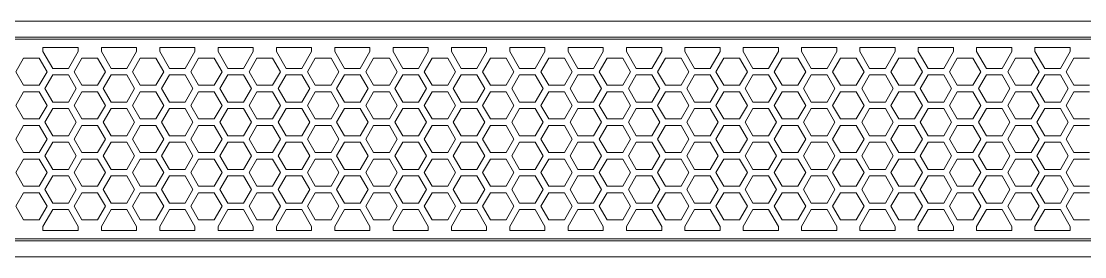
# Model space of a CAD drawing. Header units: inches. Extents: x -2.2 to 18.9, y 3.4 to 18.6.
# Drawn here: x 5.02 to 11.49, y 11.93 to 13.36 of the extents above; entities that cross this region are included whole.
import ezdxf

# ---------------------------------------------------------------- set-up
doc = ezdxf.new("R2010")
doc.units = ezdxf.units.IN
doc.header["$MEASUREMENT"] = 0
doc.layers.add('Honeycomb', color=7, linetype='Continuous')

msp = doc.modelspace()

# ---------------------------------------------------------------- linework, layer by layer
at = {"layer": 'Honeycomb', "color": 7, "linetype": 'Continuous', "lineweight": 15}
for p, q in [((14.183368, 13.361942), (2.20699, 13.361942)), ((2.20699, 13.26518), (14.183368, 13.26518)), ((14.183368, 13.253369), (2.20699, 13.253369)), ((5.369535, 13.202188), (5.155818, 13.202188)), ((5.155818, 13.176902), (5.155818, 13.202188)), ((5.369535, 13.176902), (5.369535, 13.202188)), ((5.724181, 13.202188), (5.510463, 13.202188)), ((5.510463, 13.176902), (5.510463, 13.202188)), ((5.724181, 13.176902), (5.724181, 13.202188)), ((6.078827, 13.202188), (5.865109, 13.202188)), ((5.865109, 13.176902), (5.865109, 13.202188)), ((6.078827, 13.176902), (6.078827, 13.202188)), ((6.433472, 13.202188), (6.219755, 13.202188)), ((6.219755, 13.176902), (6.219755, 13.202188)), ((6.433472, 13.176902), (6.433472, 13.202188)), ((6.788118, 13.202188), (6.5744, 13.202188)), ((6.5744, 13.176902), (6.5744, 13.202188)), ((6.788118, 13.176902), (6.788118, 13.202188)), ((7.142764, 13.202188), (6.929046, 13.202188)), ((6.929046, 13.176902), (6.929046, 13.202188)), ((7.142764, 13.176902), (7.142764, 13.202188)), ((7.497409, 13.202188), (7.283692, 13.202188)), ((7.283692, 13.176902), (7.283692, 13.202188)), ((7.497409, 13.176902), (7.497409, 13.202188)), ((7.852055, 13.202188), (7.638337, 13.202188)), ((7.638337, 13.176902), (7.638337, 13.202188)), ((7.852055, 13.176902), (7.852055, 13.202188)), ((8.206701, 13.202188), (7.992983, 13.202188)), ((7.992983, 13.176902), (7.992983, 13.202188)), ((8.206701, 13.176902), (8.206701, 13.202188)), ((8.561346, 13.202188), (8.347629, 13.202188)), ((8.347629, 13.176902), (8.347629, 13.202188)), ((8.561346, 13.176902), (8.561346, 13.202188)), ((8.915992, 13.202188), (8.702274, 13.202188)), ((8.702274, 13.176902), (8.702274, 13.202188)), ((8.915992, 13.176902), (8.915992, 13.202188)), ((9.270638, 13.202188), (9.05692, 13.202188)), ((9.05692, 13.176902), (9.05692, 13.202188)), ((9.270638, 13.176902), (9.270638, 13.202188)), ((9.625283, 13.202188), (9.411566, 13.202188)), ((9.411566, 13.176902), (9.411566, 13.202188)), ((9.625283, 13.176902), (9.625283, 13.202188)), ((9.979929, 13.202188), (9.766211, 13.202188)), ((9.766211, 13.176902), (9.766211, 13.202188)), ((9.979929, 13.176902), (9.979929, 13.202188)), ((10.334575, 13.202188), (10.120857, 13.202188)), ((10.120857, 13.176902), (10.120857, 13.202188)), ((10.334575, 13.176902), (10.334575, 13.202188)), ((10.68922, 13.202188), (10.475503, 13.202188)), ((10.475503, 13.176902), (10.475503, 13.202188)), ((10.68922, 13.176902), (10.68922, 13.202188)), ((11.043866, 13.202188), (10.830148, 13.202188)), ((10.830148, 13.176902), (10.830148, 13.202188)), ((11.043866, 13.176902), (11.043866, 13.202188)), ((11.398511, 13.202188), (11.184794, 13.202188)), ((11.184794, 13.176902), (11.184794, 13.202188)), ((11.398511, 13.176902), (11.398511, 13.202188)), ((5.03762, 13.137532), (4.989886, 13.054855)), ((5.133087, 13.137532), (5.03762, 13.137532)), ((5.180821, 13.054855), (5.133087, 13.137532)), ((5.214916, 13.07454), (5.155818, 13.176902)), ((5.369535, 13.176902), (5.310436, 13.07454)), ((5.392266, 13.137532), (5.344532, 13.054855)), ((5.487733, 13.137532), (5.392266, 13.137532)), ((5.535467, 13.054855), (5.487733, 13.137532)), ((5.569562, 13.07454), (5.510463, 13.176902)), ((5.724181, 13.176902), (5.665082, 13.07454)), ((5.746911, 13.137532), (5.699178, 13.054855)), ((5.842379, 13.137532), (5.746911, 13.137532)), ((5.890112, 13.054855), (5.842379, 13.137532)), ((5.924208, 13.07454), (5.865109, 13.176902)), ((6.078827, 13.176902), (6.019728, 13.07454)), ((6.101557, 13.137532), (6.053823, 13.054855)), ((6.197024, 13.137532), (6.101557, 13.137532)), ((6.244758, 13.054855), (6.197024, 13.137532)), ((6.278853, 13.07454), (6.219755, 13.176902)), ((6.433472, 13.176902), (6.374373, 13.07454)), ((6.456203, 13.137532), (6.408469, 13.054855)), ((6.55167, 13.137532), (6.456203, 13.137532)), ((6.599404, 13.054855), (6.55167, 13.137532)), ((6.633499, 13.07454), (6.5744, 13.176902)), ((6.788118, 13.176902), (6.729019, 13.07454)), ((6.810848, 13.137532), (6.763115, 13.054855)), ((6.906316, 13.137532), (6.810848, 13.137532)), ((6.954049, 13.054855), (6.906316, 13.137532)), ((6.988145, 13.07454), (6.929046, 13.176902)), ((7.142764, 13.176902), (7.083665, 13.07454)), ((7.165494, 13.137532), (7.11776, 13.054855)), ((7.260961, 13.137532), (7.165494, 13.137532)), ((7.308695, 13.054855), (7.260961, 13.137532)), ((7.34279, 13.07454), (7.283692, 13.176902)), ((7.497409, 13.176902), (7.43831, 13.07454)), ((7.52014, 13.137532), (7.472406, 13.054855)), ((7.615607, 13.137532), (7.52014, 13.137532)), ((7.663341, 13.054855), (7.615607, 13.137532)), ((7.697436, 13.07454), (7.638337, 13.176902)), ((7.852055, 13.176902), (7.792956, 13.07454)), ((7.874785, 13.137532), (7.827052, 13.054855)), ((7.970253, 13.137532), (7.874785, 13.137532)), ((8.017986, 13.054855), (7.970253, 13.137532)), ((8.052082, 13.07454), (7.992983, 13.176902)), ((8.206701, 13.176902), (8.147602, 13.07454)), ((8.229431, 13.137532), (8.181697, 13.054855)), ((8.324898, 13.137532), (8.229431, 13.137532)), ((8.372632, 13.054855), (8.324898, 13.137532)), ((8.406727, 13.07454), (8.347629, 13.176902)), ((8.561346, 13.176902), (8.502247, 13.07454)), ((8.584077, 13.137532), (8.536343, 13.054855)), ((8.679544, 13.137532), (8.584077, 13.137532)), ((8.727278, 13.054855), (8.679544, 13.137532)), ((8.761373, 13.07454), (8.702274, 13.176902)), ((8.915992, 13.176902), (8.856893, 13.07454)), ((8.938722, 13.137532), (8.890989, 13.054855)), ((9.03419, 13.137532), (8.938722, 13.137532)), ((9.081923, 13.054855), (9.03419, 13.137532)), ((9.116019, 13.07454), (9.05692, 13.176902)), ((9.270638, 13.176902), (9.211539, 13.07454)), ((9.293368, 13.137532), (9.245634, 13.054855)), ((9.388835, 13.137532), (9.293368, 13.137532)), ((9.436569, 13.054855), (9.388835, 13.137532)), ((9.470664, 13.07454), (9.411566, 13.176902)), ((9.625283, 13.176902), (9.566184, 13.07454)), ((9.648014, 13.137532), (9.60028, 13.054855)), ((9.743481, 13.137532), (9.648014, 13.137532)), ((9.791215, 13.054855), (9.743481, 13.137532)), ((9.82531, 13.07454), (9.766211, 13.176902)), ((9.979929, 13.176902), (9.92083, 13.07454)), ((10.002659, 13.137532), (9.954925, 13.054855)), ((10.098127, 13.137532), (10.002659, 13.137532)), ((10.14586, 13.054855), (10.098127, 13.137532)), ((10.179956, 13.07454), (10.120857, 13.176902)), ((10.334575, 13.176902), (10.275476, 13.07454)), ((10.357305, 13.137532), (10.309571, 13.054855)), ((10.452772, 13.137532), (10.357305, 13.137532)), ((10.500506, 13.054855), (10.452772, 13.137532)), ((10.534601, 13.07454), (10.475503, 13.176902)), ((10.68922, 13.176902), (10.630121, 13.07454)), ((10.711951, 13.137532), (10.664217, 13.054855)), ((10.807418, 13.137532), (10.711951, 13.137532)), ((10.855152, 13.054855), (10.807418, 13.137532)), ((10.889247, 13.07454), (10.830148, 13.176902)), ((11.043866, 13.176902), (10.984767, 13.07454)), ((11.066596, 13.137532), (11.018862, 13.054855)), ((11.162063, 13.137532), (11.066596, 13.137532)), ((11.209797, 13.054855), (11.162063, 13.137532)), ((11.243893, 13.07454), (11.184794, 13.176902)), ((11.398511, 13.176902), (11.339413, 13.07454)), ((11.421242, 13.137532), (11.373508, 13.054855)), ((11.516709, 13.137532), (11.421242, 13.137532)), ((5.310436, 13.07454), (5.214916, 13.07454)), ((5.665082, 13.07454), (5.569562, 13.07454)), ((6.019728, 13.07454), (5.924208, 13.07454)), ((6.374373, 13.07454), (6.278853, 13.07454)), ((6.729019, 13.07454), (6.633499, 13.07454)), ((7.083665, 13.07454), (6.988145, 13.07454)), ((7.43831, 13.07454), (7.34279, 13.07454)), ((7.792956, 13.07454), (7.697436, 13.07454)), ((8.147602, 13.07454), (8.052082, 13.07454)), ((8.502247, 13.07454), (8.406727, 13.07454)), ((8.856893, 13.07454), (8.761373, 13.07454)), ((9.211539, 13.07454), (9.116019, 13.07454)), ((9.566184, 13.07454), (9.470664, 13.07454)), ((9.92083, 13.07454), (9.82531, 13.07454)), ((10.275476, 13.07454), (10.179956, 13.07454)), ((10.630121, 13.07454), (10.534601, 13.07454)), ((10.984767, 13.07454), (10.889247, 13.07454)), ((11.339413, 13.07454), (11.243893, 13.07454)), ((4.989886, 13.054855), (5.03762, 12.972178)), ((5.133087, 12.972178), (5.180821, 13.054855)), ((5.167183, 12.952493), (5.214916, 13.03517)), ((5.214916, 13.03517), (5.310436, 13.03517)), ((5.310436, 13.03517), (5.35817, 12.952493)), ((5.344532, 13.054855), (5.392266, 12.972178)), ((5.487733, 12.972178), (5.535467, 13.054855)), ((5.521828, 12.952493), (5.569562, 13.03517)), ((5.569562, 13.03517), (5.665082, 13.03517)), ((5.665082, 13.03517), (5.712816, 12.952493)), ((5.699178, 13.054855), (5.746911, 12.972178)), ((5.842379, 12.972178), (5.890112, 13.054855)), ((5.876474, 12.952493), (5.924208, 13.03517)), ((5.924208, 13.03517), (6.019728, 13.03517)), ((6.019728, 13.03517), (6.067461, 12.952493)), ((6.053823, 13.054855), (6.101557, 12.972178)), ((6.197024, 12.972178), (6.244758, 13.054855)), ((6.23112, 12.952493), (6.278853, 13.03517)), ((6.278853, 13.03517), (6.374373, 13.03517)), ((6.374373, 13.03517), (6.422107, 12.952493)), ((6.408469, 13.054855), (6.456203, 12.972178)), ((6.55167, 12.972178), (6.599404, 13.054855)), ((6.585765, 12.952493), (6.633499, 13.03517)), ((6.633499, 13.03517), (6.729019, 13.03517)), ((6.729019, 13.03517), (6.776753, 12.952493)), ((6.763115, 13.054855), (6.810848, 12.972178)), ((6.906316, 12.972178), (6.954049, 13.054855)), ((6.940411, 12.952493), (6.988145, 13.03517)), ((6.988145, 13.03517), (7.083665, 13.03517)), ((7.083665, 13.03517), (7.131398, 12.952493)), ((7.11776, 13.054855), (7.165494, 12.972178)), ((7.260961, 12.972178), (7.308695, 13.054855)), ((7.295057, 12.952493), (7.34279, 13.03517)), ((7.34279, 13.03517), (7.43831, 13.03517)), ((7.43831, 13.03517), (7.486044, 12.952493)), ((7.472406, 13.054855), (7.52014, 12.972178)), ((7.615607, 12.972178), (7.663341, 13.054855)), ((7.649702, 12.952493), (7.697436, 13.03517)), ((7.697436, 13.03517), (7.792956, 13.03517)), ((7.792956, 13.03517), (7.84069, 12.952493)), ((7.827052, 13.054855), (7.874785, 12.972178)), ((7.970253, 12.972178), (8.017986, 13.054855)), ((8.004348, 12.952493), (8.052082, 13.03517)), ((8.052082, 13.03517), (8.147602, 13.03517)), ((8.147602, 13.03517), (8.195335, 12.952493)), ((8.181697, 13.054855), (8.229431, 12.972178)), ((8.324898, 12.972178), (8.372632, 13.054855)), ((8.358994, 12.952493), (8.406727, 13.03517)), ((8.406727, 13.03517), (8.502247, 13.03517)), ((8.502247, 13.03517), (8.549981, 12.952493)), ((8.536343, 13.054855), (8.584077, 12.972178)), ((8.679544, 12.972178), (8.727278, 13.054855)), ((8.713639, 12.952493), (8.761373, 13.03517)), ((8.761373, 13.03517), (8.856893, 13.03517)), ((8.856893, 13.03517), (8.904627, 12.952493)), ((8.890989, 13.054855), (8.938722, 12.972178)), ((9.03419, 12.972178), (9.081923, 13.054855)), ((9.068285, 12.952493), (9.116019, 13.03517)), ((9.116019, 13.03517), (9.211539, 13.03517)), ((9.211539, 13.03517), (9.259272, 12.952493)), ((9.245634, 13.054855), (9.293368, 12.972178)), ((9.388835, 12.972178), (9.436569, 13.054855)), ((9.422931, 12.952493), (9.470664, 13.03517)), ((9.470664, 13.03517), (9.566184, 13.03517)), ((9.566184, 13.03517), (9.613918, 12.952493)), ((9.60028, 13.054855), (9.648014, 12.972178)), ((9.743481, 12.972178), (9.791215, 13.054855)), ((9.777576, 12.952493), (9.82531, 13.03517)), ((9.82531, 13.03517), (9.92083, 13.03517)), ((9.92083, 13.03517), (9.968564, 12.952493)), ((9.954925, 13.054855), (10.002659, 12.972178)), ((10.098127, 12.972178), (10.14586, 13.054855)), ((10.132222, 12.952493), (10.179956, 13.03517)), ((10.179956, 13.03517), (10.275476, 13.03517)), ((10.275476, 13.03517), (10.323209, 12.952493)), ((10.309571, 13.054855), (10.357305, 12.972178)), ((10.452772, 12.972178), (10.500506, 13.054855)), ((10.486868, 12.952493), (10.534601, 13.03517)), ((10.534601, 13.03517), (10.630121, 13.03517)), ((10.630121, 13.03517), (10.677855, 12.952493)), ((10.664217, 13.054855), (10.711951, 12.972178)), ((10.807418, 12.972178), (10.855152, 13.054855)), ((10.841513, 12.952493), (10.889247, 13.03517)), ((10.889247, 13.03517), (10.984767, 13.03517)), ((10.984767, 13.03517), (11.032501, 12.952493)), ((11.018862, 13.054855), (11.066596, 12.972178)), ((11.162063, 12.972178), (11.209797, 13.054855)), ((11.196159, 12.952493), (11.243893, 13.03517)), ((11.243893, 13.03517), (11.339413, 13.03517)), ((11.339413, 13.03517), (11.387146, 12.952493)), ((11.373508, 13.054855), (11.421242, 12.972178)), ((5.03762, 12.932808), (4.989886, 12.850131)), ((5.03762, 12.972178), (5.133087, 12.972178)), ((5.03762, 12.932808), (5.133087, 12.932808)), ((5.180821, 12.850131), (5.133087, 12.932808)), ((5.214916, 12.869816), (5.167183, 12.952493)), ((5.35817, 12.952493), (5.310436, 12.869816)), ((5.392266, 12.932808), (5.344532, 12.850131)), ((5.392266, 12.972178), (5.487733, 12.972178)), ((5.392266, 12.932808), (5.487733, 12.932808)), ((5.535467, 12.850131), (5.487733, 12.932808)), ((5.569562, 12.869816), (5.521828, 12.952493)), ((5.712816, 12.952493), (5.665082, 12.869816)), ((5.746911, 12.932808), (5.699178, 12.850131)), ((5.746911, 12.972178), (5.842379, 12.972178)), ((5.746911, 12.932808), (5.842379, 12.932808)), ((5.890112, 12.850131), (5.842379, 12.932808)), ((5.924208, 12.869816), (5.876474, 12.952493)), ((6.067461, 12.952493), (6.019728, 12.869816)), ((6.101557, 12.932808), (6.053823, 12.850131)), ((6.101557, 12.972178), (6.197024, 12.972178)), ((6.101557, 12.932808), (6.197024, 12.932808)), ((6.244758, 12.850131), (6.197024, 12.932808)), ((6.278853, 12.869816), (6.23112, 12.952493)), ((6.422107, 12.952493), (6.374373, 12.869816)), ((6.456203, 12.932808), (6.408469, 12.850131)), ((6.456203, 12.972178), (6.55167, 12.972178)), ((6.456203, 12.932808), (6.55167, 12.932808)), ((6.599404, 12.850131), (6.55167, 12.932808)), ((6.633499, 12.869816), (6.585765, 12.952493)), ((6.776753, 12.952493), (6.729019, 12.869816)), ((6.810848, 12.932808), (6.763115, 12.850131)), ((6.810848, 12.972178), (6.906316, 12.972178)), ((6.810848, 12.932808), (6.906316, 12.932808)), ((6.954049, 12.850131), (6.906316, 12.932808)), ((6.988145, 12.869816), (6.940411, 12.952493)), ((7.131398, 12.952493), (7.083665, 12.869816)), ((7.165494, 12.932808), (7.11776, 12.850131)), ((7.165494, 12.972178), (7.260961, 12.972178)), ((7.165494, 12.932808), (7.260961, 12.932808)), ((7.308695, 12.850131), (7.260961, 12.932808)), ((7.34279, 12.869816), (7.295057, 12.952493)), ((7.486044, 12.952493), (7.43831, 12.869816)), ((7.52014, 12.932808), (7.472406, 12.850131)), ((7.52014, 12.972178), (7.615607, 12.972178)), ((7.52014, 12.932808), (7.615607, 12.932808)), ((7.663341, 12.850131), (7.615607, 12.932808)), ((7.697436, 12.869816), (7.649702, 12.952493)), ((7.84069, 12.952493), (7.792956, 12.869816)), ((7.874785, 12.932808), (7.827052, 12.850131)), ((7.874785, 12.972178), (7.970253, 12.972178)), ((7.874785, 12.932808), (7.970253, 12.932808)), ((8.017986, 12.850131), (7.970253, 12.932808)), ((8.052082, 12.869816), (8.004348, 12.952493)), ((8.195335, 12.952493), (8.147602, 12.869816)), ((8.229431, 12.932808), (8.181697, 12.850131)), ((8.229431, 12.972178), (8.324898, 12.972178)), ((8.229431, 12.932808), (8.324898, 12.932808)), ((8.372632, 12.850131), (8.324898, 12.932808)), ((8.406727, 12.869816), (8.358994, 12.952493)), ((8.549981, 12.952493), (8.502247, 12.869816)), ((8.584077, 12.932808), (8.536343, 12.850131)), ((8.584077, 12.972178), (8.679544, 12.972178)), ((8.584077, 12.932808), (8.679544, 12.932808)), ((8.727278, 12.850131), (8.679544, 12.932808)), ((8.761373, 12.869816), (8.713639, 12.952493)), ((8.904627, 12.952493), (8.856893, 12.869816)), ((8.938722, 12.932808), (8.890989, 12.850131)), ((8.938722, 12.972178), (9.03419, 12.972178)), ((8.938722, 12.932808), (9.03419, 12.932808)), ((9.081923, 12.850131), (9.03419, 12.932808)), ((9.116019, 12.869816), (9.068285, 12.952493)), ((9.259272, 12.952493), (9.211539, 12.869816)), ((9.293368, 12.932808), (9.245634, 12.850131)), ((9.293368, 12.972178), (9.388835, 12.972178)), ((9.293368, 12.932808), (9.388835, 12.932808)), ((9.436569, 12.850131), (9.388835, 12.932808)), ((9.470664, 12.869816), (9.422931, 12.952493)), ((9.613918, 12.952493), (9.566184, 12.869816)), ((9.648014, 12.932808), (9.60028, 12.850131)), ((9.648014, 12.972178), (9.743481, 12.972178)), ((9.648014, 12.932808), (9.743481, 12.932808)), ((9.791215, 12.850131), (9.743481, 12.932808)), ((9.82531, 12.869816), (9.777576, 12.952493)), ((9.968564, 12.952493), (9.92083, 12.869816)), ((10.002659, 12.932808), (9.954925, 12.850131)), ((10.002659, 12.972178), (10.098127, 12.972178)), ((10.002659, 12.932808), (10.098127, 12.932808)), ((10.14586, 12.850131), (10.098127, 12.932808)), ((10.179956, 12.869816), (10.132222, 12.952493)), ((10.323209, 12.952493), (10.275476, 12.869816)), ((10.357305, 12.932808), (10.309571, 12.850131)), ((10.357305, 12.972178), (10.452772, 12.972178)), ((10.357305, 12.932808), (10.452772, 12.932808)), ((10.500506, 12.850131), (10.452772, 12.932808)), ((10.534601, 12.869816), (10.486868, 12.952493)), ((10.677855, 12.952493), (10.630121, 12.869816)), ((10.711951, 12.932808), (10.664217, 12.850131)), ((10.711951, 12.972178), (10.807418, 12.972178)), ((10.711951, 12.932808), (10.807418, 12.932808)), ((10.855152, 12.850131), (10.807418, 12.932808)), ((10.889247, 12.869816), (10.841513, 12.952493)), ((11.032501, 12.952493), (10.984767, 12.869816)), ((11.066596, 12.932808), (11.018862, 12.850131)), ((11.066596, 12.972178), (11.162063, 12.972178)), ((11.066596, 12.932808), (11.162063, 12.932808)), ((11.209797, 12.850131), (11.162063, 12.932808)), ((11.243893, 12.869816), (11.196159, 12.952493)), ((11.387146, 12.952493), (11.339413, 12.869816)), ((11.421242, 12.932808), (11.373508, 12.850131)), ((11.421242, 12.972178), (11.516709, 12.972178)), ((11.421242, 12.932808), (11.516709, 12.932808)), ((5.310436, 12.869816), (5.214916, 12.869816)), ((5.665082, 12.869816), (5.569562, 12.869816)), ((6.019728, 12.869816), (5.924208, 12.869816)), ((6.374373, 12.869816), (6.278853, 12.869816)), ((6.729019, 12.869816), (6.633499, 12.869816)), ((7.083665, 12.869816), (6.988145, 12.869816)), ((7.43831, 12.869816), (7.34279, 12.869816)), ((7.792956, 12.869816), (7.697436, 12.869816)), ((8.147602, 12.869816), (8.052082, 12.869816)), ((8.502247, 12.869816), (8.406727, 12.869816)), ((8.856893, 12.869816), (8.761373, 12.869816)), ((9.211539, 12.869816), (9.116019, 12.869816)), ((9.566184, 12.869816), (9.470664, 12.869816)), ((9.92083, 12.869816), (9.82531, 12.869816)), ((10.275476, 12.869816), (10.179956, 12.869816)), ((10.630121, 12.869816), (10.534601, 12.869816)), ((10.984767, 12.869816), (10.889247, 12.869816)), ((11.339413, 12.869816), (11.243893, 12.869816)), ((4.989886, 12.850131), (5.03762, 12.767453)), ((5.133087, 12.767453), (5.180821, 12.850131)), ((5.167183, 12.747768), (5.214916, 12.830445)), ((5.214916, 12.830445), (5.310436, 12.830445)), ((5.310436, 12.830445), (5.35817, 12.747768)), ((5.344532, 12.850131), (5.392266, 12.767453)), ((5.487733, 12.767453), (5.535467, 12.850131)), ((5.521828, 12.747768), (5.569562, 12.830445)), ((5.569562, 12.830445), (5.665082, 12.830445)), ((5.665082, 12.830445), (5.712816, 12.747768)), ((5.699178, 12.850131), (5.746911, 12.767453)), ((5.842379, 12.767453), (5.890112, 12.850131)), ((5.876474, 12.747768), (5.924208, 12.830445)), ((5.924208, 12.830445), (6.019728, 12.830445)), ((6.019728, 12.830445), (6.067461, 12.747768)), ((6.053823, 12.850131), (6.101557, 12.767453)), ((6.197024, 12.767453), (6.244758, 12.850131)), ((6.23112, 12.747768), (6.278853, 12.830445)), ((6.278853, 12.830445), (6.374373, 12.830445)), ((6.374373, 12.830445), (6.422107, 12.747768)), ((6.408469, 12.850131), (6.456203, 12.767453)), ((6.55167, 12.767453), (6.599404, 12.850131)), ((6.585765, 12.747768), (6.633499, 12.830445)), ((6.633499, 12.830445), (6.729019, 12.830445)), ((6.729019, 12.830445), (6.776753, 12.747768)), ((6.763115, 12.850131), (6.810848, 12.767453)), ((6.906316, 12.767453), (6.954049, 12.850131)), ((6.940411, 12.747768), (6.988145, 12.830445)), ((6.988145, 12.830445), (7.083665, 12.830445)), ((7.083665, 12.830445), (7.131398, 12.747768)), ((7.11776, 12.850131), (7.165494, 12.767453)), ((7.260961, 12.767453), (7.308695, 12.850131)), ((7.295057, 12.747768), (7.34279, 12.830445)), ((7.34279, 12.830445), (7.43831, 12.830445)), ((7.43831, 12.830445), (7.486044, 12.747768)), ((7.472406, 12.850131), (7.52014, 12.767453)), ((7.615607, 12.767453), (7.663341, 12.850131)), ((7.649702, 12.747768), (7.697436, 12.830445)), ((7.697436, 12.830445), (7.792956, 12.830445)), ((7.792956, 12.830445), (7.84069, 12.747768)), ((7.827052, 12.850131), (7.874785, 12.767453)), ((7.970253, 12.767453), (8.017986, 12.850131)), ((8.004348, 12.747768), (8.052082, 12.830445)), ((8.052082, 12.830445), (8.147602, 12.830445)), ((8.147602, 12.830445), (8.195335, 12.747768)), ((8.181697, 12.850131), (8.229431, 12.767453)), ((8.324898, 12.767453), (8.372632, 12.850131)), ((8.358994, 12.747768), (8.406727, 12.830445)), ((8.406727, 12.830445), (8.502247, 12.830445)), ((8.502247, 12.830445), (8.549981, 12.747768)), ((8.536343, 12.850131), (8.584077, 12.767453)), ((8.679544, 12.767453), (8.727278, 12.850131)), ((8.713639, 12.747768), (8.761373, 12.830445)), ((8.761373, 12.830445), (8.856893, 12.830445)), ((8.856893, 12.830445), (8.904627, 12.747768)), ((8.890989, 12.850131), (8.938722, 12.767453)), ((9.03419, 12.767453), (9.081923, 12.850131)), ((9.068285, 12.747768), (9.116019, 12.830445)), ((9.116019, 12.830445), (9.211539, 12.830445)), ((9.211539, 12.830445), (9.259272, 12.747768)), ((9.245634, 12.850131), (9.293368, 12.767453)), ((9.388835, 12.767453), (9.436569, 12.850131)), ((9.422931, 12.747768), (9.470664, 12.830445)), ((9.470664, 12.830445), (9.566184, 12.830445)), ((9.566184, 12.830445), (9.613918, 12.747768)), ((9.60028, 12.850131), (9.648014, 12.767453)), ((9.743481, 12.767453), (9.791215, 12.850131)), ((9.777576, 12.747768), (9.82531, 12.830445)), ((9.82531, 12.830445), (9.92083, 12.830445)), ((9.92083, 12.830445), (9.968564, 12.747768)), ((9.954925, 12.850131), (10.002659, 12.767453)), ((10.098127, 12.767453), (10.14586, 12.850131)), ((10.132222, 12.747768), (10.179956, 12.830445)), ((10.179956, 12.830445), (10.275476, 12.830445)), ((10.275476, 12.830445), (10.323209, 12.747768)), ((10.309571, 12.850131), (10.357305, 12.767453)), ((10.452772, 12.767453), (10.500506, 12.850131)), ((10.486868, 12.747768), (10.534601, 12.830445)), ((10.534601, 12.830445), (10.630121, 12.830445)), ((10.630121, 12.830445), (10.677855, 12.747768)), ((10.664217, 12.850131), (10.711951, 12.767453)), ((10.807418, 12.767453), (10.855152, 12.850131)), ((10.841513, 12.747768), (10.889247, 12.830445)), ((10.889247, 12.830445), (10.984767, 12.830445)), ((10.984767, 12.830445), (11.032501, 12.747768)), ((11.018862, 12.850131), (11.066596, 12.767453)), ((11.162063, 12.767453), (11.209797, 12.850131)), ((11.196159, 12.747768), (11.243893, 12.830445)), ((11.243893, 12.830445), (11.339413, 12.830445)), ((11.339413, 12.830445), (11.387146, 12.747768)), ((11.373508, 12.850131), (11.421242, 12.767453)), ((5.03762, 12.767453), (5.133087, 12.767453)), ((5.214916, 12.665091), (5.167183, 12.747768)), ((5.35817, 12.747768), (5.310436, 12.665091)), ((5.392266, 12.767453), (5.487733, 12.767453)), ((5.569562, 12.665091), (5.521828, 12.747768)), ((5.712816, 12.747768), (5.665082, 12.665091)), ((5.746911, 12.767453), (5.842379, 12.767453)), ((5.924208, 12.665091), (5.876474, 12.747768)), ((6.067461, 12.747768), (6.019728, 12.665091)), ((6.101557, 12.767453), (6.197024, 12.767453)), ((6.278853, 12.665091), (6.23112, 12.747768)), ((6.422107, 12.747768), (6.374373, 12.665091)), ((6.456203, 12.767453), (6.55167, 12.767453)), ((6.633499, 12.665091), (6.585765, 12.747768)), ((6.776753, 12.747768), (6.729019, 12.665091)), ((6.810848, 12.767453), (6.906316, 12.767453)), ((6.988145, 12.665091), (6.940411, 12.747768)), ((7.131398, 12.747768), (7.083665, 12.665091)), ((7.165494, 12.767453), (7.260961, 12.767453)), ((7.34279, 12.665091), (7.295057, 12.747768)), ((7.486044, 12.747768), (7.43831, 12.665091)), ((7.52014, 12.767453), (7.615607, 12.767453)), ((7.697436, 12.665091), (7.649702, 12.747768)), ((7.84069, 12.747768), (7.792956, 12.665091)), ((7.874785, 12.767453), (7.970253, 12.767453)), ((8.052082, 12.665091), (8.004348, 12.747768)), ((8.195335, 12.747768), (8.147602, 12.665091)), ((8.229431, 12.767453), (8.324898, 12.767453)), ((8.406727, 12.665091), (8.358994, 12.747768)), ((8.549981, 12.747768), (8.502247, 12.665091)), ((8.584077, 12.767453), (8.679544, 12.767453)), ((8.761373, 12.665091), (8.713639, 12.747768)), ((8.904627, 12.747768), (8.856893, 12.665091)), ((8.938722, 12.767453), (9.03419, 12.767453)), ((9.116019, 12.665091), (9.068285, 12.747768)), ((9.259272, 12.747768), (9.211539, 12.665091)), ((9.293368, 12.767453), (9.388835, 12.767453)), ((9.470664, 12.665091), (9.422931, 12.747768)), ((9.613918, 12.747768), (9.566184, 12.665091)), ((9.648014, 12.767453), (9.743481, 12.767453)), ((9.82531, 12.665091), (9.777576, 12.747768)), ((9.968564, 12.747768), (9.92083, 12.665091)), ((10.002659, 12.767453), (10.098127, 12.767453)), ((10.179956, 12.665091), (10.132222, 12.747768)), ((10.323209, 12.747768), (10.275476, 12.665091)), ((10.357305, 12.767453), (10.452772, 12.767453)), ((10.534601, 12.665091), (10.486868, 12.747768)), ((10.677855, 12.747768), (10.630121, 12.665091)), ((10.711951, 12.767453), (10.807418, 12.767453)), ((10.889247, 12.665091), (10.841513, 12.747768)), ((11.032501, 12.747768), (10.984767, 12.665091)), ((11.066596, 12.767453), (11.162063, 12.767453)), ((11.243893, 12.665091), (11.196159, 12.747768)), ((11.387146, 12.747768), (11.339413, 12.665091)), ((11.421242, 12.767453), (11.516709, 12.767453)), ((5.03762, 12.728083), (4.989886, 12.645406)), ((5.03762, 12.728083), (5.133087, 12.728083)), ((5.180821, 12.645406), (5.133087, 12.728083)), ((5.392266, 12.728083), (5.344532, 12.645406)), ((5.392266, 12.728083), (5.487733, 12.728083)), ((5.535467, 12.645406), (5.487733, 12.728083)), ((5.746911, 12.728083), (5.699178, 12.645406)), ((5.746911, 12.728083), (5.842379, 12.728083)), ((5.890112, 12.645406), (5.842379, 12.728083)), ((6.101557, 12.728083), (6.053823, 12.645406)), ((6.101557, 12.728083), (6.197024, 12.728083)), ((6.244758, 12.645406), (6.197024, 12.728083)), ((6.456203, 12.728083), (6.408469, 12.645406)), ((6.456203, 12.728083), (6.55167, 12.728083)), ((6.599404, 12.645406), (6.55167, 12.728083)), ((6.810848, 12.728083), (6.763115, 12.645406)), ((6.810848, 12.728083), (6.906316, 12.728083)), ((6.954049, 12.645406), (6.906316, 12.728083)), ((7.165494, 12.728083), (7.11776, 12.645406)), ((7.165494, 12.728083), (7.260961, 12.728083)), ((7.308695, 12.645406), (7.260961, 12.728083)), ((7.52014, 12.728083), (7.472406, 12.645406)), ((7.52014, 12.728083), (7.615607, 12.728083)), ((7.663341, 12.645406), (7.615607, 12.728083)), ((7.874785, 12.728083), (7.827052, 12.645406)), ((7.874785, 12.728083), (7.970253, 12.728083)), ((8.017986, 12.645406), (7.970253, 12.728083)), ((8.229431, 12.728083), (8.181697, 12.645406)), ((8.229431, 12.728083), (8.324898, 12.728083)), ((8.372632, 12.645406), (8.324898, 12.728083)), ((8.584077, 12.728083), (8.536343, 12.645406)), ((8.584077, 12.728083), (8.679544, 12.728083)), ((8.727278, 12.645406), (8.679544, 12.728083)), ((8.938722, 12.728083), (8.890989, 12.645406)), ((8.938722, 12.728083), (9.03419, 12.728083)), ((9.081923, 12.645406), (9.03419, 12.728083)), ((9.293368, 12.728083), (9.245634, 12.645406)), ((9.293368, 12.728083), (9.388835, 12.728083)), ((9.436569, 12.645406), (9.388835, 12.728083)), ((9.648014, 12.728083), (9.60028, 12.645406)), ((9.648014, 12.728083), (9.743481, 12.728083)), ((9.791215, 12.645406), (9.743481, 12.728083)), ((10.002659, 12.728083), (9.954925, 12.645406)), ((10.002659, 12.728083), (10.098127, 12.728083)), ((10.14586, 12.645406), (10.098127, 12.728083)), ((10.357305, 12.728083), (10.309571, 12.645406)), ((10.357305, 12.728083), (10.452772, 12.728083)), ((10.500506, 12.645406), (10.452772, 12.728083)), ((10.711951, 12.728083), (10.664217, 12.645406)), ((10.711951, 12.728083), (10.807418, 12.728083)), ((10.855152, 12.645406), (10.807418, 12.728083)), ((11.066596, 12.728083), (11.018862, 12.645406)), ((11.066596, 12.728083), (11.162063, 12.728083)), ((11.209797, 12.645406), (11.162063, 12.728083)), ((11.421242, 12.728083), (11.373508, 12.645406)), ((11.421242, 12.728083), (11.516709, 12.728083)), ((4.989886, 12.645406), (5.03762, 12.562729)), ((5.133087, 12.562729), (5.180821, 12.645406)), ((5.167183, 12.543044), (5.214916, 12.625721)), ((5.310436, 12.665091), (5.214916, 12.665091)), ((5.214916, 12.625721), (5.310436, 12.625721)), ((5.310436, 12.625721), (5.35817, 12.543044)), ((5.344532, 12.645406), (5.392266, 12.562729)), ((5.487733, 12.562729), (5.535467, 12.645406)), ((5.521828, 12.543044), (5.569562, 12.625721)), ((5.665082, 12.665091), (5.569562, 12.665091)), ((5.569562, 12.625721), (5.665082, 12.625721)), ((5.665082, 12.625721), (5.712816, 12.543044)), ((5.699178, 12.645406), (5.746911, 12.562729)), ((5.842379, 12.562729), (5.890112, 12.645406)), ((5.876474, 12.543044), (5.924208, 12.625721)), ((6.019728, 12.665091), (5.924208, 12.665091)), ((5.924208, 12.625721), (6.019728, 12.625721)), ((6.019728, 12.625721), (6.067461, 12.543044)), ((6.053823, 12.645406), (6.101557, 12.562729)), ((6.197024, 12.562729), (6.244758, 12.645406)), ((6.23112, 12.543044), (6.278853, 12.625721)), ((6.374373, 12.665091), (6.278853, 12.665091)), ((6.278853, 12.625721), (6.374373, 12.625721)), ((6.374373, 12.625721), (6.422107, 12.543044)), ((6.408469, 12.645406), (6.456203, 12.562729)), ((6.55167, 12.562729), (6.599404, 12.645406)), ((6.585765, 12.543044), (6.633499, 12.625721)), ((6.729019, 12.665091), (6.633499, 12.665091)), ((6.633499, 12.625721), (6.729019, 12.625721)), ((6.729019, 12.625721), (6.776753, 12.543044)), ((6.763115, 12.645406), (6.810848, 12.562729)), ((6.906316, 12.562729), (6.954049, 12.645406)), ((6.940411, 12.543044), (6.988145, 12.625721)), ((7.083665, 12.665091), (6.988145, 12.665091)), ((6.988145, 12.625721), (7.083665, 12.625721)), ((7.083665, 12.625721), (7.131398, 12.543044)), ((7.11776, 12.645406), (7.165494, 12.562729)), ((7.260961, 12.562729), (7.308695, 12.645406)), ((7.295057, 12.543044), (7.34279, 12.625721)), ((7.43831, 12.665091), (7.34279, 12.665091)), ((7.34279, 12.625721), (7.43831, 12.625721)), ((7.43831, 12.625721), (7.486044, 12.543044)), ((7.472406, 12.645406), (7.52014, 12.562729)), ((7.615607, 12.562729), (7.663341, 12.645406)), ((7.649702, 12.543044), (7.697436, 12.625721)), ((7.792956, 12.665091), (7.697436, 12.665091)), ((7.697436, 12.625721), (7.792956, 12.625721)), ((7.792956, 12.625721), (7.84069, 12.543044)), ((7.827052, 12.645406), (7.874785, 12.562729)), ((7.970253, 12.562729), (8.017986, 12.645406)), ((8.004348, 12.543044), (8.052082, 12.625721)), ((8.147602, 12.665091), (8.052082, 12.665091)), ((8.052082, 12.625721), (8.147602, 12.625721)), ((8.147602, 12.625721), (8.195335, 12.543044)), ((8.181697, 12.645406), (8.229431, 12.562729)), ((8.324898, 12.562729), (8.372632, 12.645406)), ((8.358994, 12.543044), (8.406727, 12.625721)), ((8.502247, 12.665091), (8.406727, 12.665091)), ((8.406727, 12.625721), (8.502247, 12.625721)), ((8.502247, 12.625721), (8.549981, 12.543044)), ((8.536343, 12.645406), (8.584077, 12.562729)), ((8.679544, 12.562729), (8.727278, 12.645406)), ((8.713639, 12.543044), (8.761373, 12.625721)), ((8.856893, 12.665091), (8.761373, 12.665091)), ((8.761373, 12.625721), (8.856893, 12.625721)), ((8.856893, 12.625721), (8.904627, 12.543044)), ((8.890989, 12.645406), (8.938722, 12.562729)), ((9.03419, 12.562729), (9.081923, 12.645406)), ((9.068285, 12.543044), (9.116019, 12.625721)), ((9.211539, 12.665091), (9.116019, 12.665091)), ((9.116019, 12.625721), (9.211539, 12.625721)), ((9.211539, 12.625721), (9.259272, 12.543044)), ((9.245634, 12.645406), (9.293368, 12.562729)), ((9.388835, 12.562729), (9.436569, 12.645406)), ((9.422931, 12.543044), (9.470664, 12.625721)), ((9.566184, 12.665091), (9.470664, 12.665091)), ((9.470664, 12.625721), (9.566184, 12.625721)), ((9.566184, 12.625721), (9.613918, 12.543044)), ((9.60028, 12.645406), (9.648014, 12.562729)), ((9.743481, 12.562729), (9.791215, 12.645406)), ((9.777576, 12.543044), (9.82531, 12.625721)), ((9.92083, 12.665091), (9.82531, 12.665091)), ((9.82531, 12.625721), (9.92083, 12.625721)), ((9.92083, 12.625721), (9.968564, 12.543044)), ((9.954925, 12.645406), (10.002659, 12.562729)), ((10.098127, 12.562729), (10.14586, 12.645406)), ((10.132222, 12.543044), (10.179956, 12.625721)), ((10.275476, 12.665091), (10.179956, 12.665091)), ((10.179956, 12.625721), (10.275476, 12.625721)), ((10.275476, 12.625721), (10.323209, 12.543044)), ((10.309571, 12.645406), (10.357305, 12.562729)), ((10.452772, 12.562729), (10.500506, 12.645406)), ((10.486868, 12.543044), (10.534601, 12.625721)), ((10.630121, 12.665091), (10.534601, 12.665091)), ((10.534601, 12.625721), (10.630121, 12.625721)), ((10.630121, 12.625721), (10.677855, 12.543044)), ((10.664217, 12.645406), (10.711951, 12.562729)), ((10.807418, 12.562729), (10.855152, 12.645406)), ((10.841513, 12.543044), (10.889247, 12.625721)), ((10.984767, 12.665091), (10.889247, 12.665091)), ((10.889247, 12.625721), (10.984767, 12.625721)), ((10.984767, 12.625721), (11.032501, 12.543044)), ((11.018862, 12.645406), (11.066596, 12.562729)), ((11.162063, 12.562729), (11.209797, 12.645406)), ((11.196159, 12.543044), (11.243893, 12.625721)), ((11.339413, 12.665091), (11.243893, 12.665091)), ((11.243893, 12.625721), (11.339413, 12.625721)), ((11.339413, 12.625721), (11.387146, 12.543044)), ((11.373508, 12.645406), (11.421242, 12.562729)), ((5.03762, 12.562729), (5.133087, 12.562729)), ((5.214916, 12.460367), (5.167183, 12.543044)), ((5.35817, 12.543044), (5.310436, 12.460367)), ((5.392266, 12.562729), (5.487733, 12.562729)), ((5.569562, 12.460367), (5.521828, 12.543044)), ((5.712816, 12.543044), (5.665082, 12.460367)), ((5.746911, 12.562729), (5.842379, 12.562729)), ((5.924208, 12.460367), (5.876474, 12.543044)), ((6.067461, 12.543044), (6.019728, 12.460367)), ((6.101557, 12.562729), (6.197024, 12.562729)), ((6.278853, 12.460367), (6.23112, 12.543044)), ((6.422107, 12.543044), (6.374373, 12.460367)), ((6.456203, 12.562729), (6.55167, 12.562729)), ((6.633499, 12.460367), (6.585765, 12.543044)), ((6.776753, 12.543044), (6.729019, 12.460367)), ((6.810848, 12.562729), (6.906316, 12.562729)), ((6.988145, 12.460367), (6.940411, 12.543044)), ((7.131398, 12.543044), (7.083665, 12.460367)), ((7.165494, 12.562729), (7.260961, 12.562729)), ((7.34279, 12.460367), (7.295057, 12.543044)), ((7.486044, 12.543044), (7.43831, 12.460367)), ((7.52014, 12.562729), (7.615607, 12.562729)), ((7.697436, 12.460367), (7.649702, 12.543044)), ((7.84069, 12.543044), (7.792956, 12.460367)), ((7.874785, 12.562729), (7.970253, 12.562729)), ((8.052082, 12.460367), (8.004348, 12.543044)), ((8.195335, 12.543044), (8.147602, 12.460367)), ((8.229431, 12.562729), (8.324898, 12.562729)), ((8.406727, 12.460367), (8.358994, 12.543044)), ((8.549981, 12.543044), (8.502247, 12.460367)), ((8.584077, 12.562729), (8.679544, 12.562729)), ((8.761373, 12.460367), (8.713639, 12.543044)), ((8.904627, 12.543044), (8.856893, 12.460367)), ((8.938722, 12.562729), (9.03419, 12.562729)), ((9.116019, 12.460367), (9.068285, 12.543044)), ((9.259272, 12.543044), (9.211539, 12.460367)), ((9.293368, 12.562729), (9.388835, 12.562729)), ((9.470664, 12.460367), (9.422931, 12.543044)), ((9.613918, 12.543044), (9.566184, 12.460367)), ((9.648014, 12.562729), (9.743481, 12.562729)), ((9.82531, 12.460367), (9.777576, 12.543044)), ((9.968564, 12.543044), (9.92083, 12.460367)), ((10.002659, 12.562729), (10.098127, 12.562729)), ((10.179956, 12.460367), (10.132222, 12.543044)), ((10.323209, 12.543044), (10.275476, 12.460367)), ((10.357305, 12.562729), (10.452772, 12.562729)), ((10.534601, 12.460367), (10.486868, 12.543044)), ((10.677855, 12.543044), (10.630121, 12.460367)), ((10.711951, 12.562729), (10.807418, 12.562729)), ((10.889247, 12.460367), (10.841513, 12.543044)), ((11.032501, 12.543044), (10.984767, 12.460367)), ((11.066596, 12.562729), (11.162063, 12.562729)), ((11.243893, 12.460367), (11.196159, 12.543044)), ((11.387146, 12.543044), (11.339413, 12.460367)), ((11.421242, 12.562729), (11.516709, 12.562729)), ((5.03762, 12.523359), (4.989886, 12.440682)), ((5.03762, 12.523359), (5.133087, 12.523359)), ((5.180821, 12.440682), (5.133087, 12.523359)), ((5.392266, 12.523359), (5.344532, 12.440682)), ((5.392266, 12.523359), (5.487733, 12.523359)), ((5.535467, 12.440682), (5.487733, 12.523359)), ((5.746911, 12.523359), (5.699178, 12.440682)), ((5.746911, 12.523359), (5.842379, 12.523359)), ((5.890112, 12.440682), (5.842379, 12.523359)), ((6.101557, 12.523359), (6.053823, 12.440682)), ((6.101557, 12.523359), (6.197024, 12.523359)), ((6.244758, 12.440682), (6.197024, 12.523359)), ((6.456203, 12.523359), (6.408469, 12.440682)), ((6.456203, 12.523359), (6.55167, 12.523359)), ((6.599404, 12.440682), (6.55167, 12.523359)), ((6.810848, 12.523359), (6.763115, 12.440682)), ((6.810848, 12.523359), (6.906316, 12.523359)), ((6.954049, 12.440682), (6.906316, 12.523359)), ((7.165494, 12.523359), (7.11776, 12.440682)), ((7.165494, 12.523359), (7.260961, 12.523359)), ((7.308695, 12.440682), (7.260961, 12.523359)), ((7.52014, 12.523359), (7.472406, 12.440682)), ((7.52014, 12.523359), (7.615607, 12.523359)), ((7.663341, 12.440682), (7.615607, 12.523359)), ((7.874785, 12.523359), (7.827052, 12.440682)), ((7.874785, 12.523359), (7.970253, 12.523359)), ((8.017986, 12.440682), (7.970253, 12.523359)), ((8.229431, 12.523359), (8.181697, 12.440682)), ((8.229431, 12.523359), (8.324898, 12.523359)), ((8.372632, 12.440682), (8.324898, 12.523359)), ((8.584077, 12.523359), (8.536343, 12.440682)), ((8.584077, 12.523359), (8.679544, 12.523359)), ((8.727278, 12.440682), (8.679544, 12.523359)), ((8.938722, 12.523359), (8.890989, 12.440682)), ((8.938722, 12.523359), (9.03419, 12.523359)), ((9.081923, 12.440682), (9.03419, 12.523359)), ((9.293368, 12.523359), (9.245634, 12.440682)), ((9.293368, 12.523359), (9.388835, 12.523359)), ((9.436569, 12.440682), (9.388835, 12.523359)), ((9.648014, 12.523359), (9.60028, 12.440682)), ((9.648014, 12.523359), (9.743481, 12.523359)), ((9.791215, 12.440682), (9.743481, 12.523359)), ((10.002659, 12.523359), (9.954925, 12.440682)), ((10.002659, 12.523359), (10.098127, 12.523359)), ((10.14586, 12.440682), (10.098127, 12.523359)), ((10.357305, 12.523359), (10.309571, 12.440682)), ((10.357305, 12.523359), (10.452772, 12.523359)), ((10.500506, 12.440682), (10.452772, 12.523359)), ((10.711951, 12.523359), (10.664217, 12.440682)), ((10.711951, 12.523359), (10.807418, 12.523359)), ((10.855152, 12.440682), (10.807418, 12.523359)), ((11.066596, 12.523359), (11.018862, 12.440682)), ((11.066596, 12.523359), (11.162063, 12.523359)), ((11.209797, 12.440682), (11.162063, 12.523359)), ((11.421242, 12.523359), (11.373508, 12.440682)), ((11.421242, 12.523359), (11.516709, 12.523359)), ((4.989886, 12.440682), (5.03762, 12.358005)), ((5.133087, 12.358005), (5.180821, 12.440682)), ((5.167183, 12.338319), (5.214916, 12.420997)), ((5.310436, 12.460367), (5.214916, 12.460367)), ((5.214916, 12.420997), (5.310436, 12.420997)), ((5.310436, 12.420997), (5.35817, 12.338319)), ((5.344532, 12.440682), (5.392266, 12.358005)), ((5.487733, 12.358005), (5.535467, 12.440682)), ((5.521828, 12.338319), (5.569562, 12.420997)), ((5.665082, 12.460367), (5.569562, 12.460367)), ((5.569562, 12.420997), (5.665082, 12.420997)), ((5.665082, 12.420997), (5.712816, 12.338319)), ((5.699178, 12.440682), (5.746911, 12.358005)), ((5.842379, 12.358005), (5.890112, 12.440682)), ((5.876474, 12.338319), (5.924208, 12.420997)), ((6.019728, 12.460367), (5.924208, 12.460367)), ((5.924208, 12.420997), (6.019728, 12.420997)), ((6.019728, 12.420997), (6.067461, 12.338319)), ((6.053823, 12.440682), (6.101557, 12.358005)), ((6.197024, 12.358005), (6.244758, 12.440682)), ((6.23112, 12.338319), (6.278853, 12.420997)), ((6.374373, 12.460367), (6.278853, 12.460367)), ((6.278853, 12.420997), (6.374373, 12.420997)), ((6.374373, 12.420997), (6.422107, 12.338319)), ((6.408469, 12.440682), (6.456203, 12.358005)), ((6.55167, 12.358005), (6.599404, 12.440682)), ((6.585765, 12.338319), (6.633499, 12.420997)), ((6.729019, 12.460367), (6.633499, 12.460367)), ((6.633499, 12.420997), (6.729019, 12.420997)), ((6.729019, 12.420997), (6.776753, 12.338319)), ((6.763115, 12.440682), (6.810848, 12.358005)), ((6.906316, 12.358005), (6.954049, 12.440682)), ((6.940411, 12.338319), (6.988145, 12.420997)), ((7.083665, 12.460367), (6.988145, 12.460367)), ((6.988145, 12.420997), (7.083665, 12.420997)), ((7.083665, 12.420997), (7.131398, 12.338319)), ((7.11776, 12.440682), (7.165494, 12.358005)), ((7.260961, 12.358005), (7.308695, 12.440682)), ((7.295057, 12.338319), (7.34279, 12.420997)), ((7.43831, 12.460367), (7.34279, 12.460367)), ((7.34279, 12.420997), (7.43831, 12.420997)), ((7.43831, 12.420997), (7.486044, 12.338319)), ((7.472406, 12.440682), (7.52014, 12.358005)), ((7.615607, 12.358005), (7.663341, 12.440682)), ((7.649702, 12.338319), (7.697436, 12.420997)), ((7.792956, 12.460367), (7.697436, 12.460367)), ((7.697436, 12.420997), (7.792956, 12.420997)), ((7.792956, 12.420997), (7.84069, 12.338319)), ((7.827052, 12.440682), (7.874785, 12.358005)), ((7.970253, 12.358005), (8.017986, 12.440682)), ((8.004348, 12.338319), (8.052082, 12.420997)), ((8.147602, 12.460367), (8.052082, 12.460367)), ((8.052082, 12.420997), (8.147602, 12.420997)), ((8.147602, 12.420997), (8.195335, 12.338319)), ((8.181697, 12.440682), (8.229431, 12.358005)), ((8.324898, 12.358005), (8.372632, 12.440682)), ((8.358994, 12.338319), (8.406727, 12.420997)), ((8.502247, 12.460367), (8.406727, 12.460367)), ((8.406727, 12.420997), (8.502247, 12.420997)), ((8.502247, 12.420997), (8.549981, 12.338319)), ((8.536343, 12.440682), (8.584077, 12.358005)), ((8.679544, 12.358005), (8.727278, 12.440682)), ((8.713639, 12.338319), (8.761373, 12.420997)), ((8.856893, 12.460367), (8.761373, 12.460367)), ((8.761373, 12.420997), (8.856893, 12.420997)), ((8.856893, 12.420997), (8.904627, 12.338319)), ((8.890989, 12.440682), (8.938722, 12.358005)), ((9.03419, 12.358005), (9.081923, 12.440682)), ((9.068285, 12.338319), (9.116019, 12.420997)), ((9.211539, 12.460367), (9.116019, 12.460367)), ((9.116019, 12.420997), (9.211539, 12.420997)), ((9.211539, 12.420997), (9.259272, 12.338319)), ((9.245634, 12.440682), (9.293368, 12.358005)), ((9.388835, 12.358005), (9.436569, 12.440682)), ((9.422931, 12.338319), (9.470664, 12.420997)), ((9.566184, 12.460367), (9.470664, 12.460367)), ((9.470664, 12.420997), (9.566184, 12.420997)), ((9.566184, 12.420997), (9.613918, 12.338319)), ((9.60028, 12.440682), (9.648014, 12.358005)), ((9.743481, 12.358005), (9.791215, 12.440682)), ((9.777576, 12.338319), (9.82531, 12.420997)), ((9.92083, 12.460367), (9.82531, 12.460367)), ((9.82531, 12.420997), (9.92083, 12.420997)), ((9.92083, 12.420997), (9.968564, 12.338319)), ((9.954925, 12.440682), (10.002659, 12.358005)), ((10.098127, 12.358005), (10.14586, 12.440682)), ((10.132222, 12.338319), (10.179956, 12.420997)), ((10.275476, 12.460367), (10.179956, 12.460367)), ((10.179956, 12.420997), (10.275476, 12.420997)), ((10.275476, 12.420997), (10.323209, 12.338319)), ((10.309571, 12.440682), (10.357305, 12.358005)), ((10.452772, 12.358005), (10.500506, 12.440682)), ((10.486868, 12.338319), (10.534601, 12.420997)), ((10.630121, 12.460367), (10.534601, 12.460367)), ((10.534601, 12.420997), (10.630121, 12.420997)), ((10.630121, 12.420997), (10.677855, 12.338319)), ((10.664217, 12.440682), (10.711951, 12.358005)), ((10.807418, 12.358005), (10.855152, 12.440682)), ((10.841513, 12.338319), (10.889247, 12.420997)), ((10.984767, 12.460367), (10.889247, 12.460367)), ((10.889247, 12.420997), (10.984767, 12.420997)), ((10.984767, 12.420997), (11.032501, 12.338319)), ((11.018862, 12.440682), (11.066596, 12.358005)), ((11.162063, 12.358005), (11.209797, 12.440682)), ((11.196159, 12.338319), (11.243893, 12.420997)), ((11.339413, 12.460367), (11.243893, 12.460367)), ((11.243893, 12.420997), (11.339413, 12.420997)), ((11.339413, 12.420997), (11.387146, 12.338319)), ((11.373508, 12.440682), (11.421242, 12.358005)), ((5.03762, 12.358005), (5.133087, 12.358005)), ((5.392266, 12.358005), (5.487733, 12.358005)), ((5.746911, 12.358005), (5.842379, 12.358005)), ((6.101557, 12.358005), (6.197024, 12.358005)), ((6.456203, 12.358005), (6.55167, 12.358005)), ((6.810848, 12.358005), (6.906316, 12.358005)), ((7.165494, 12.358005), (7.260961, 12.358005)), ((7.52014, 12.358005), (7.615607, 12.358005)), ((7.874785, 12.358005), (7.970253, 12.358005)), ((8.229431, 12.358005), (8.324898, 12.358005)), ((8.584077, 12.358005), (8.679544, 12.358005)), ((8.938722, 12.358005), (9.03419, 12.358005)), ((9.293368, 12.358005), (9.388835, 12.358005)), ((9.648014, 12.358005), (9.743481, 12.358005)), ((10.002659, 12.358005), (10.098127, 12.358005)), ((10.357305, 12.358005), (10.452772, 12.358005)), ((10.711951, 12.358005), (10.807418, 12.358005)), ((11.066596, 12.358005), (11.162063, 12.358005)), ((11.421242, 12.358005), (11.516709, 12.358005)), ((5.03762, 12.318634), (4.989886, 12.235957)), ((5.03762, 12.318634), (5.133087, 12.318634)), ((5.180821, 12.235957), (5.133087, 12.318634)), ((5.214916, 12.255642), (5.167183, 12.338319)), ((5.35817, 12.338319), (5.310436, 12.255642)), ((5.392266, 12.318634), (5.344532, 12.235957)), ((5.392266, 12.318634), (5.487733, 12.318634)), ((5.535467, 12.235957), (5.487733, 12.318634)), ((5.569562, 12.255642), (5.521828, 12.338319)), ((5.712816, 12.338319), (5.665082, 12.255642)), ((5.746911, 12.318634), (5.699178, 12.235957)), ((5.746911, 12.318634), (5.842379, 12.318634)), ((5.890112, 12.235957), (5.842379, 12.318634)), ((5.924208, 12.255642), (5.876474, 12.338319)), ((6.067461, 12.338319), (6.019728, 12.255642)), ((6.101557, 12.318634), (6.053823, 12.235957)), ((6.101557, 12.318634), (6.197024, 12.318634)), ((6.244758, 12.235957), (6.197024, 12.318634)), ((6.278853, 12.255642), (6.23112, 12.338319)), ((6.422107, 12.338319), (6.374373, 12.255642)), ((6.456203, 12.318634), (6.408469, 12.235957)), ((6.456203, 12.318634), (6.55167, 12.318634)), ((6.599404, 12.235957), (6.55167, 12.318634)), ((6.633499, 12.255642), (6.585765, 12.338319)), ((6.776753, 12.338319), (6.729019, 12.255642)), ((6.810848, 12.318634), (6.763115, 12.235957)), ((6.810848, 12.318634), (6.906316, 12.318634)), ((6.954049, 12.235957), (6.906316, 12.318634)), ((6.988145, 12.255642), (6.940411, 12.338319)), ((7.131398, 12.338319), (7.083665, 12.255642)), ((7.165494, 12.318634), (7.11776, 12.235957)), ((7.165494, 12.318634), (7.260961, 12.318634)), ((7.308695, 12.235957), (7.260961, 12.318634)), ((7.34279, 12.255642), (7.295057, 12.338319)), ((7.486044, 12.338319), (7.43831, 12.255642)), ((7.52014, 12.318634), (7.472406, 12.235957)), ((7.52014, 12.318634), (7.615607, 12.318634)), ((7.663341, 12.235957), (7.615607, 12.318634)), ((7.697436, 12.255642), (7.649702, 12.338319)), ((7.84069, 12.338319), (7.792956, 12.255642)), ((7.874785, 12.318634), (7.827052, 12.235957)), ((7.874785, 12.318634), (7.970253, 12.318634)), ((8.017986, 12.235957), (7.970253, 12.318634)), ((8.052082, 12.255642), (8.004348, 12.338319)), ((8.195335, 12.338319), (8.147602, 12.255642)), ((8.229431, 12.318634), (8.181697, 12.235957)), ((8.229431, 12.318634), (8.324898, 12.318634)), ((8.372632, 12.235957), (8.324898, 12.318634)), ((8.406727, 12.255642), (8.358994, 12.338319)), ((8.549981, 12.338319), (8.502247, 12.255642)), ((8.584077, 12.318634), (8.536343, 12.235957)), ((8.584077, 12.318634), (8.679544, 12.318634)), ((8.727278, 12.235957), (8.679544, 12.318634)), ((8.761373, 12.255642), (8.713639, 12.338319)), ((8.904627, 12.338319), (8.856893, 12.255642)), ((8.938722, 12.318634), (8.890989, 12.235957)), ((8.938722, 12.318634), (9.03419, 12.318634)), ((9.081923, 12.235957), (9.03419, 12.318634)), ((9.116019, 12.255642), (9.068285, 12.338319)), ((9.259272, 12.338319), (9.211539, 12.255642)), ((9.293368, 12.318634), (9.245634, 12.235957)), ((9.293368, 12.318634), (9.388835, 12.318634)), ((9.436569, 12.235957), (9.388835, 12.318634)), ((9.470664, 12.255642), (9.422931, 12.338319)), ((9.613918, 12.338319), (9.566184, 12.255642)), ((9.648014, 12.318634), (9.60028, 12.235957)), ((9.648014, 12.318634), (9.743481, 12.318634)), ((9.791215, 12.235957), (9.743481, 12.318634)), ((9.82531, 12.255642), (9.777576, 12.338319)), ((9.968564, 12.338319), (9.92083, 12.255642)), ((10.002659, 12.318634), (9.954925, 12.235957)), ((10.002659, 12.318634), (10.098127, 12.318634)), ((10.14586, 12.235957), (10.098127, 12.318634)), ((10.179956, 12.255642), (10.132222, 12.338319)), ((10.323209, 12.338319), (10.275476, 12.255642)), ((10.357305, 12.318634), (10.309571, 12.235957)), ((10.357305, 12.318634), (10.452772, 12.318634)), ((10.500506, 12.235957), (10.452772, 12.318634)), ((10.534601, 12.255642), (10.486868, 12.338319)), ((10.677855, 12.338319), (10.630121, 12.255642)), ((10.711951, 12.318634), (10.664217, 12.235957)), ((10.711951, 12.318634), (10.807418, 12.318634)), ((10.855152, 12.235957), (10.807418, 12.318634)), ((10.889247, 12.255642), (10.841513, 12.338319)), ((11.032501, 12.338319), (10.984767, 12.255642)), ((11.066596, 12.318634), (11.018862, 12.235957)), ((11.066596, 12.318634), (11.162063, 12.318634)), ((11.209797, 12.235957), (11.162063, 12.318634)), ((11.243893, 12.255642), (11.196159, 12.338319)), ((11.387146, 12.338319), (11.339413, 12.255642)), ((11.421242, 12.318634), (11.373508, 12.235957)), ((11.421242, 12.318634), (11.516709, 12.318634)), ((4.989886, 12.235957), (5.03762, 12.15328)), ((5.133087, 12.15328), (5.180821, 12.235957)), ((5.155818, 12.11391), (5.214916, 12.216272)), ((5.310436, 12.255642), (5.214916, 12.255642)), ((5.214916, 12.216272), (5.310436, 12.216272)), ((5.310436, 12.216272), (5.369535, 12.11391)), ((5.344532, 12.235957), (5.392266, 12.15328)), ((5.487733, 12.15328), (5.535467, 12.235957)), ((5.510463, 12.11391), (5.569562, 12.216272)), ((5.665082, 12.255642), (5.569562, 12.255642)), ((5.569562, 12.216272), (5.665082, 12.216272)), ((5.665082, 12.216272), (5.724181, 12.11391)), ((5.699178, 12.235957), (5.746911, 12.15328)), ((5.842379, 12.15328), (5.890112, 12.235957)), ((5.865109, 12.11391), (5.924208, 12.216272)), ((6.019728, 12.255642), (5.924208, 12.255642)), ((5.924208, 12.216272), (6.019728, 12.216272)), ((6.019728, 12.216272), (6.078827, 12.11391)), ((6.053823, 12.235957), (6.101557, 12.15328)), ((6.197024, 12.15328), (6.244758, 12.235957)), ((6.219755, 12.11391), (6.278853, 12.216272)), ((6.374373, 12.255642), (6.278853, 12.255642)), ((6.278853, 12.216272), (6.374373, 12.216272)), ((6.374373, 12.216272), (6.433472, 12.11391)), ((6.408469, 12.235957), (6.456203, 12.15328)), ((6.55167, 12.15328), (6.599404, 12.235957)), ((6.5744, 12.11391), (6.633499, 12.216272)), ((6.729019, 12.255642), (6.633499, 12.255642)), ((6.633499, 12.216272), (6.729019, 12.216272)), ((6.729019, 12.216272), (6.788118, 12.11391)), ((6.763115, 12.235957), (6.810848, 12.15328)), ((6.906316, 12.15328), (6.954049, 12.235957)), ((6.929046, 12.11391), (6.988145, 12.216272)), ((7.083665, 12.255642), (6.988145, 12.255642)), ((6.988145, 12.216272), (7.083665, 12.216272)), ((7.083665, 12.216272), (7.142764, 12.11391)), ((7.11776, 12.235957), (7.165494, 12.15328)), ((7.260961, 12.15328), (7.308695, 12.235957)), ((7.283692, 12.11391), (7.34279, 12.216272)), ((7.43831, 12.255642), (7.34279, 12.255642)), ((7.34279, 12.216272), (7.43831, 12.216272)), ((7.43831, 12.216272), (7.497409, 12.11391)), ((7.472406, 12.235957), (7.52014, 12.15328)), ((7.615607, 12.15328), (7.663341, 12.235957)), ((7.638337, 12.11391), (7.697436, 12.216272)), ((7.792956, 12.255642), (7.697436, 12.255642)), ((7.697436, 12.216272), (7.792956, 12.216272)), ((7.792956, 12.216272), (7.852055, 12.11391)), ((7.827052, 12.235957), (7.874785, 12.15328)), ((7.970253, 12.15328), (8.017986, 12.235957)), ((7.992983, 12.11391), (8.052082, 12.216272)), ((8.147602, 12.255642), (8.052082, 12.255642)), ((8.052082, 12.216272), (8.147602, 12.216272)), ((8.147602, 12.216272), (8.206701, 12.11391)), ((8.181697, 12.235957), (8.229431, 12.15328)), ((8.324898, 12.15328), (8.372632, 12.235957)), ((8.347629, 12.11391), (8.406727, 12.216272)), ((8.502247, 12.255642), (8.406727, 12.255642)), ((8.406727, 12.216272), (8.502247, 12.216272)), ((8.502247, 12.216272), (8.561346, 12.11391)), ((8.536343, 12.235957), (8.584077, 12.15328)), ((8.679544, 12.15328), (8.727278, 12.235957)), ((8.702274, 12.11391), (8.761373, 12.216272)), ((8.856893, 12.255642), (8.761373, 12.255642)), ((8.761373, 12.216272), (8.856893, 12.216272)), ((8.856893, 12.216272), (8.915992, 12.11391)), ((8.890989, 12.235957), (8.938722, 12.15328)), ((9.03419, 12.15328), (9.081923, 12.235957)), ((9.05692, 12.11391), (9.116019, 12.216272)), ((9.211539, 12.255642), (9.116019, 12.255642)), ((9.116019, 12.216272), (9.211539, 12.216272)), ((9.211539, 12.216272), (9.270638, 12.11391)), ((9.245634, 12.235957), (9.293368, 12.15328)), ((9.388835, 12.15328), (9.436569, 12.235957)), ((9.411566, 12.11391), (9.470664, 12.216272)), ((9.566184, 12.255642), (9.470664, 12.255642)), ((9.470664, 12.216272), (9.566184, 12.216272)), ((9.566184, 12.216272), (9.625283, 12.11391)), ((9.60028, 12.235957), (9.648014, 12.15328)), ((9.743481, 12.15328), (9.791215, 12.235957)), ((9.766211, 12.11391), (9.82531, 12.216272)), ((9.92083, 12.255642), (9.82531, 12.255642)), ((9.82531, 12.216272), (9.92083, 12.216272)), ((9.92083, 12.216272), (9.979929, 12.11391)), ((9.954925, 12.235957), (10.002659, 12.15328)), ((10.098127, 12.15328), (10.14586, 12.235957)), ((10.120857, 12.11391), (10.179956, 12.216272)), ((10.275476, 12.255642), (10.179956, 12.255642)), ((10.179956, 12.216272), (10.275476, 12.216272)), ((10.275476, 12.216272), (10.334575, 12.11391)), ((10.309571, 12.235957), (10.357305, 12.15328)), ((10.452772, 12.15328), (10.500506, 12.235957)), ((10.475503, 12.11391), (10.534601, 12.216272)), ((10.630121, 12.255642), (10.534601, 12.255642)), ((10.534601, 12.216272), (10.630121, 12.216272)), ((10.630121, 12.216272), (10.68922, 12.11391)), ((10.664217, 12.235957), (10.711951, 12.15328)), ((10.807418, 12.15328), (10.855152, 12.235957)), ((10.830148, 12.11391), (10.889247, 12.216272)), ((10.984767, 12.255642), (10.889247, 12.255642)), ((10.889247, 12.216272), (10.984767, 12.216272)), ((10.984767, 12.216272), (11.043866, 12.11391)), ((11.018862, 12.235957), (11.066596, 12.15328)), ((11.162063, 12.15328), (11.209797, 12.235957)), ((11.184794, 12.11391), (11.243893, 12.216272)), ((11.339413, 12.255642), (11.243893, 12.255642)), ((11.243893, 12.216272), (11.339413, 12.216272)), ((11.339413, 12.216272), (11.398511, 12.11391)), ((11.373508, 12.235957), (11.421242, 12.15328)), ((5.03762, 12.15328), (5.133087, 12.15328)), ((5.392266, 12.15328), (5.487733, 12.15328)), ((5.746911, 12.15328), (5.842379, 12.15328)), ((6.101557, 12.15328), (6.197024, 12.15328)), ((6.456203, 12.15328), (6.55167, 12.15328)), ((6.810848, 12.15328), (6.906316, 12.15328)), ((7.165494, 12.15328), (7.260961, 12.15328)), ((7.52014, 12.15328), (7.615607, 12.15328)), ((7.874785, 12.15328), (7.970253, 12.15328)), ((8.229431, 12.15328), (8.324898, 12.15328)), ((8.584077, 12.15328), (8.679544, 12.15328)), ((8.938722, 12.15328), (9.03419, 12.15328)), ((9.293368, 12.15328), (9.388835, 12.15328)), ((9.648014, 12.15328), (9.743481, 12.15328)), ((10.002659, 12.15328), (10.098127, 12.15328)), ((10.357305, 12.15328), (10.452772, 12.15328)), ((10.711951, 12.15328), (10.807418, 12.15328)), ((11.066596, 12.15328), (11.162063, 12.15328)), ((11.421242, 12.15328), (11.516709, 12.15328)), ((5.155818, 12.11391), (5.155818, 12.088625)), ((5.369535, 12.088625), (5.155818, 12.088625)), ((5.369535, 12.11391), (5.369535, 12.088625)), ((5.510463, 12.11391), (5.510463, 12.088625)), ((5.724181, 12.088625), (5.510463, 12.088625)), ((5.724181, 12.11391), (5.724181, 12.088625)), ((5.865109, 12.11391), (5.865109, 12.088625)), ((6.078827, 12.088625), (5.865109, 12.088625)), ((6.078827, 12.11391), (6.078827, 12.088625)), ((6.219755, 12.11391), (6.219755, 12.088625)), ((6.433472, 12.088625), (6.219755, 12.088625)), ((6.433472, 12.11391), (6.433472, 12.088625)), ((6.5744, 12.11391), (6.5744, 12.088625)), ((6.788118, 12.088625), (6.5744, 12.088625)), ((6.788118, 12.11391), (6.788118, 12.088625)), ((6.929046, 12.11391), (6.929046, 12.088625)), ((7.142764, 12.088625), (6.929046, 12.088625)), ((7.142764, 12.11391), (7.142764, 12.088625)), ((7.283692, 12.11391), (7.283692, 12.088625)), ((7.497409, 12.088625), (7.283692, 12.088625)), ((7.497409, 12.11391), (7.497409, 12.088625)), ((7.638337, 12.11391), (7.638337, 12.088625)), ((7.852055, 12.088625), (7.638337, 12.088625)), ((7.852055, 12.11391), (7.852055, 12.088625)), ((7.992983, 12.11391), (7.992983, 12.088625)), ((8.206701, 12.088625), (7.992983, 12.088625)), ((8.206701, 12.11391), (8.206701, 12.088625)), ((8.347629, 12.11391), (8.347629, 12.088625)), ((8.561346, 12.088625), (8.347629, 12.088625)), ((8.561346, 12.11391), (8.561346, 12.088625)), ((8.702274, 12.11391), (8.702274, 12.088625)), ((8.915992, 12.088625), (8.702274, 12.088625)), ((8.915992, 12.11391), (8.915992, 12.088625)), ((9.05692, 12.11391), (9.05692, 12.088625)), ((9.270638, 12.088625), (9.05692, 12.088625)), ((9.270638, 12.11391), (9.270638, 12.088625)), ((9.411566, 12.11391), (9.411566, 12.088625)), ((9.625283, 12.088625), (9.411566, 12.088625)), ((9.625283, 12.11391), (9.625283, 12.088625)), ((9.766211, 12.11391), (9.766211, 12.088625)), ((9.979929, 12.088625), (9.766211, 12.088625)), ((9.979929, 12.11391), (9.979929, 12.088625)), ((10.120857, 12.11391), (10.120857, 12.088625)), ((10.334575, 12.088625), (10.120857, 12.088625)), ((10.334575, 12.11391), (10.334575, 12.088625)), ((10.475503, 12.11391), (10.475503, 12.088625)), ((10.68922, 12.088625), (10.475503, 12.088625)), ((10.68922, 12.11391), (10.68922, 12.088625)), ((10.830148, 12.11391), (10.830148, 12.088625)), ((11.043866, 12.088625), (10.830148, 12.088625)), ((11.043866, 12.11391), (11.043866, 12.088625)), ((11.184794, 12.11391), (11.184794, 12.088625)), ((11.398511, 12.088625), (11.184794, 12.088625)), ((11.398511, 12.11391), (11.398511, 12.088625)), ((2.20699, 12.037444), (14.183368, 12.037444)), ((14.183368, 12.025632), (2.20699, 12.025632)), ((14.183368, 11.928871), (2.20699, 11.928871))]:
    msp.add_line(p, q, dxfattribs=at)

doc.saveas('drawing.dxf')
